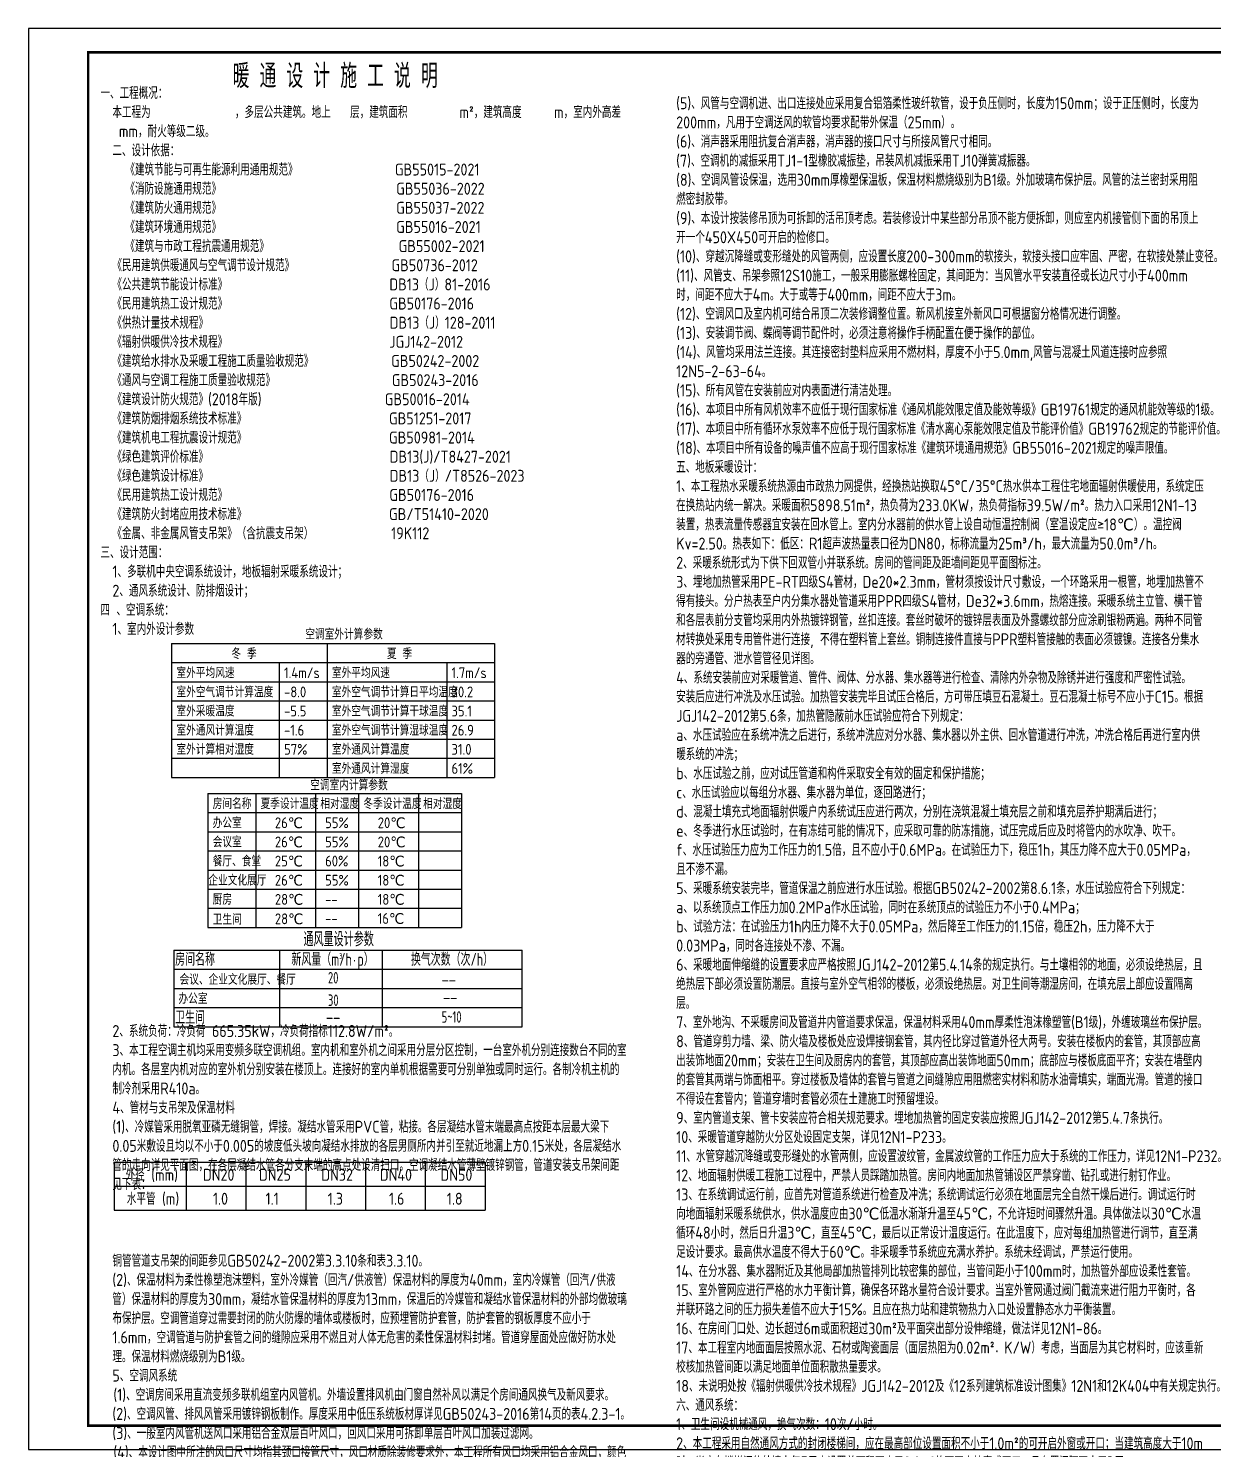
# Model space of a CAD drawing. Extents: x 1485827 to 1655027, y -76676 to -17276.
# Drawn here: x 1485827 to 1535374, y -76676 to -17276 of the extents above; entities that cross this region are included whole.
import ezdxf
from ezdxf.enums import TextEntityAlignment as Align

# ---------------------------------------------------------------- set-up
doc = ezdxf.new("R2010")
doc.units = 0
doc.header["$LTSCALE"] = 1000
doc.header["$MEASUREMENT"] = 0
doc.layers.add('TK', color=4, linetype='Continuous')
doc.styles.add('HZTXT1', font='romans.shx', dxfattribs={"width": 0.7, "bigfont": 'GBHZFS.SHX'})
doc.styles.add('ST', font='', dxfattribs={"width": 0.7})
doc.styles.get("Standard").update_dxf_attribs({"font": 'gbenor.shx', "bigfont": 'gbcbig.shx'})
doc.styles.add('TSSD_Norm', font='TSSDENG', dxfattribs={"width": 0.7, "bigfont": 'HZTXT'})
doc.styles.add('工程字', font='gbenor.shx', dxfattribs={"bigfont": 'gbcbig.shx'})
doc.styles.get('ST').set_extended_font_data('SimSun')

# ---------------------------------------------------------------- blocks, each defined once
blk = doc.blocks.new('*U28')
at = {"color": 3}
blk.add_lwpolyline([(-84100, 0), (0, 0), (0, 59400), (-84100, 59400)], close=True, dxfattribs=at)
at = {"color": 3, "const_width": 100}
blk.add_lwpolyline([(-81600, 1000), (-1000, 1000), (-1000, 58400), (-81600, 58400)], close=True, dxfattribs=at)
at = {"layer": 'TK', "color": 4, "style": 'HZTXT1'}
for tag, height, width, p in [('项目负责1', 400, 0.6, (-4500, 19196)), ('项目负责2', 400, 0.6, (-4500, 18296)), ('专责', 400, 0.6, (-4500, 17396)), ('审定', 400, 0.6, (-4500, 16496)), ('审核', 400, 0.6, (-4500, 15596)), ('校对', 400, 0.6, (-4500, 14696)), ('设计', 400, 0.6, (-4500, 13796)), ('绘图', 400, 0.6, (-4500, 12896)), ('建设单位', 450, 0.6, (-4500, 11050)), ('工号', 400, 0.5, (-5501, 3507)), ('版次', 400, 0.7, (-2138, 3498)), ('阶段', 400, 0.7, (-2138, 2498)), ('比例', 400, 0.7, (-5491, 1513)), ('日期', 400, 0.7, (-2138, 1498))]:
    blk.add_attdef(tag, text='', height=height, dxfattribs=dict(at, width=width)).set_placement(p, align=Align.MIDDLE)
at = {"layer": 'TK', "color": 1, "lineweight": -3, "style": 'HZTXT1', "width": 0.6}
blk.add_attdef('工程名称', text='', height=450, dxfattribs=at).set_placement((-4500, 9050), align=Align.MIDDLE)
at = {"layer": 'TK', "color": 4, "lineweight": -3, "style": 'HZTXT1', "width": 0.6}
blk.add_attdef('子项名称', text='', height=450, dxfattribs=at).set_placement((-4500, 7050), align=Align.MIDDLE)
at = {"layer": 'TK', "color": 1, "lineweight": -3, "width": 0.6, "flags": 104}
blk.add_attdef('图名', text='', height=400, dxfattribs=at).set_placement((-4558, 4958), align=Align.MIDDLE_CENTER)
at = {"layer": 'TK', "color": 1, "style": 'HZTXT1', "width": 0.7}
blk.add_attdef('图号', text='', height=400, dxfattribs=at).set_placement((-5491, 2513), align=Align.MIDDLE)

msp = doc.modelspace()

# ---------------------------------------------------------------- linework, layer by layer
for p, q in [((1491814.4, -42982.2), (1491814.4, -48582.2)), ((1491814.4, -42982.2), (1505313.4, -42982.2)), ((1491814.4, -42982.2), (1505313.4, -42982.2)), ((1491814.4, -42982.2), (1505313.4, -42982.2)), ((1491814.4, -42982.2), (1505313.4, -42982.2)), ((1498314.2, -42982.2), (1498314.2, -48582.2)), ((1505313.4, -42982.2), (1505313.4, -48582.2)), ((1491814.4, -43782.2), (1505313.4, -43782.2)), ((1496314.3, -43782.2), (1496314.3, -48582.2)), ((1503313.9, -43782.2), (1503313.9, -48582.2)), ((1491814.4, -44582.2), (1499864.1, -44582.2)), ((1499816.1, -44582.2), (1505313.4, -44582.2)), ((1491814.4, -45382.2), (1505313.4, -45382.2)), ((1491814.4, -46182.2), (1505313.4, -46182.2)), ((1491814.4, -46982.2), (1505313.4, -46982.2)), ((1491814.4, -47782.2), (1505313.4, -47782.2)), ((1491814.4, -48582.2), (1505313.4, -48582.2)), ((1493330.9, -49252.8), (1503930, -49252.8)), ((1493330.9, -49252.8), (1493330.9, -54852.8)), ((1495331.1, -49252.8), (1495331.1, -54852.8)), ((1497831, -49252.8), (1497831, -54852.8)), ((1499630.6, -49252.8), (1499630.6, -54852.8)), ((1502130.5, -49252.8), (1502130.5, -54852.8)), ((1503930, -49252.8), (1503930, -54852.8)), ((1493330.9, -50052.8), (1503930, -50052.8)), ((1493330.9, -50052.8), (1503930, -50052.8)), ((1493330.9, -50852.8), (1503930, -50852.8)), ((1493330.9, -50852.8), (1503930, -50852.8)), ((1493330.9, -50852.8), (1503930, -50852.8)), ((1493330.9, -50852.8), (1503930, -50852.8)), ((1493330.9, -51652.8), (1503930, -51652.8)), ((1493330.9, -51652.8), (1503930, -51652.8)), ((1493330.9, -51652.8), (1503930, -51652.8)), ((1489418.1, -64666.4), (1504918, -64666.4)), ((1489418.1, -64666.4), (1489418.1, -66666.4)), ((1492417.6, -64666.4), (1492417.6, -66666.4)), ((1494917.6, -64666.4), (1494917.6, -66666.4)), ((1497418, -64666.4), (1497418, -66666.4)), ((1499918.3, -64666.4), (1499918.3, -66666.4)), ((1502418.4, -64666.4), (1502418.4, -66666.4)), ((1504918, -64666.4), (1504918, -66666.4)), ((1489418.1, -65666.4), (1504918, -65666.4)), ((1489418.1, -66666.4), (1504918, -66666.4))]:
    msp.add_line(p, q)
at = {"color": 0}
for p, q in [((1493330.9, -52452.8), (1503930, -52452.8)), ((1493330.9, -52452.8), (1503930, -52452.8)), ((1493330.9, -52452.8), (1503930, -52452.8)), ((1493330.9, -53252.8), (1503930, -53252.8)), ((1493330.9, -54052.8), (1503930, -54052.8)), ((1493330.9, -54852.8), (1503930, -54852.8)), ((1491899.5, -55799.6), (1506474.8, -55799.6)), ((1491899.5, -55799.6), (1491899.5, -58999.6)), ((1496324.8, -55799.6), (1496324.8, -58999.6)), ((1500610.5, -55799.6), (1500610.5, -58999.6)), ((1506474.8, -58999.6), (1506474.8, -55799.6)), ((1491899.5, -56599.6), (1506474.8, -56599.6)), ((1491899.5, -57399.6), (1506474.8, -57399.6)), ((1491899.5, -58199.6), (1506474.8, -58199.6)), ((1491899.5, -58999.6), (1506474.8, -58999.6))]:
    msp.add_line(p, q, dxfattribs=at)

# ---------------------------------------------------------------- block references
msp.add_blockref('*U28', (1569926.6, -76675.7))

# ---------------------------------------------------------------- texts
at = {"style": 'TSSD_Norm', "width": 0.7}
msp.add_text('暖 通 设 计 施 工 说 明', height=1000, dxfattribs=at).set_placement((1494363.2, -19765.8))
at = {"style": '工程字'}
for s, p in [('空调室外计算参数', (1497398.9, -42818.7)), ('冬 季', (1494314.4, -43632.2)), ('夏 季', (1500814.1, -43632.2)), ('室外平均风速', (1492014.4, -44432.2)), ('室外平均风速', (1498514.2, -44432.2)), ('1.4m/s', (1496514.3, -44432.2)), ('1.7m/s', (1503513.9, -44432.2)), ('室外空气调节计算温度', (1492014.4, -45232.2)), ('-8.0', (1496514.3, -45232.2)), ('室外空气调节计算日平均温度', (1498514.2, -45232.2)), ('30.2', (1503513.9, -45232.2)), ('室外采暖温度', (1492014.4, -46032.2)), ('-5.5', (1496514.3, -46032.2)), ('室外空气调节计算干球温度', (1498514.2, -46032.2)), ('35.1', (1503513.9, -46032.2)), ('室外通风计算温度', (1492014.4, -46832.2)), ('室外空气调节计算湿球温度', (1498514.2, -46832.2)), ('-1.6', (1496514.3, -46832.2)), ('26.9', (1503513.9, -46832.2)), ('室外计算相对湿度', (1492014.4, -47632.2)), ('57%%%', (1496514.3, -47632.2)), ('室外通风计算温度', (1498514.2, -47632.2)), ('31.0', (1503513.9, -47632.2)), ('室外通风计算湿度', (1498514.2, -48432.2)), ('61%%%', (1503513.9, -48432.2)), ('空调室内计算参数', (1497606.3, -49124.9)), ('房间名称', (1493530.9, -49902.8)), ('夏季设计温度', (1495531.1, -49902.8)), ('相对湿度', (1498031, -49902.8)), ('冬季设计温度', (1499830.6, -49902.8)), ('相对湿度', (1502330.5, -49902.8)), ('办公室', (1493530.9, -50702.8)), ('26℃', (1496130.8, -50702.8)), ('55%%%', (1498230.5, -50702.8)), ('20℃', (1500430.3, -50702.8)), ('会议室', (1493530.9, -51502.8)), ('26℃', (1496130.8, -51502.8)), ('55%%%', (1498230.5, -51502.8)), ('20℃', (1500430.3, -51502.8)), ('餐厅、食堂', (1493530.9, -52302.8)), ('25℃', (1496130.8, -52302.8)), ('60%%%', (1498230.5, -52302.8)), ('18℃', (1500430.3, -52302.8)), ('企业文化展厅', (1493349, -53102.8)), ('26℃', (1496130.8, -53102.8)), ('55%%%', (1498230.5, -53102.8)), ('18℃', (1500430.3, -53102.8)), ('厨房', (1493530.9, -53902.8)), ('28℃', (1496130.8, -53902.8)), ('18℃', (1500430.3, -53902.8)), ('--', (1498230.5, -53902.8)), ('卫生间', (1493530.9, -54740.5)), ('28℃', (1496130.8, -54717.7)), ('--', (1498230.5, -54702.8)), ('16℃', (1500430.3, -54702.8))]:
    msp.add_text(s, height=450, dxfattribs=at).set_placement(p)
at = {"color": 0}
for s, height, style, width, p in [('通风量设计参数', 600, 'TSSD_Norm', 0.7, (1497326.7, -55643)), ('房间名称', 540, 'TSSD_Norm', 0.7, (1491961.6, -56454)), ('新风量（m/h p）', 540, 'TSSD_Norm', 0.7, (1496821.1, -56454.7)), ('3', 240, 'TSSD_Norm', 0.7, (1498818, -56166)), ('.', 360, 'ST', 0.8, (1499362.4, -56273.9)), ('换气次数（次/h）', 540, 'TSSD_Norm', 0.7, (1501815.9, -56454.7)), ('20', 480, 'TSSD_Norm', 0.7, (1498348.4, -57194.3)), ('——', 480, 'TSSD_Norm', 0.7, (1503099.5, -57274.7)), ('30', 480, 'TSSD_Norm', 0.7, (1498348.4, -58132.9)), ('——', 480, 'TSSD_Norm', 0.7, (1503158, -58015.5)), ('卫生间', 540, 'TSSD_Norm', 0.7, (1491961.6, -58879.4)), ('——', 480, 'TSSD_Norm', 0.7, (1498264.2, -58841.8)), ('5~10', 480, 'TSSD_Norm', 0.7, (1503102.4, -58832.6))]:
    msp.add_text(s, height=height, dxfattribs=dict(at, style=style, width=width)).set_placement(p)
at = {"color": 0, "style": '工程字'}
for s, p in [('会议、企业文化展厅、餐厅', (1492145.3, -57249.6)), ('办公室', (1492099.5, -58049.6))]:
    msp.add_text(s, height=450, dxfattribs=at).set_placement(p)
at = {"lineweight": 0, "style": '工程字'}
for s, p in [('外径 (mm)', (1489889, -65441.3)), ('DN20', (1493123.1, -65441.3)), ('DN25', (1495466.2, -65441.3)), ('DN32', (1498071.2, -65441.3)), ('DN40', (1500517.1, -65441.3)), ('DN50', (1503050.7, -65441.3)), ('水平管 (m)', (1489941.1, -66441.3)), ('1.0', (1493541.1, -66441.3)), ('1.1', (1495740.2, -66441.3)), ('1.3', (1498340.2, -66441.3)), ('1.6', (1500898.5, -66441.3)), ('1.8', (1503318.8, -66441.3))]:
    msp.add_text(s, height=500, dxfattribs=at).set_placement(p)
at = {"char_height": 500, "width": 22000, "attachment_point": 1, "line_spacing_factor": 0.96, "style": '工程字'}
for s, insert in [('一、工程概况：\\P\\pxl1;本工程为             ，多层公共建筑。{\\A1;地上   层，建筑面积        m²，建筑高度     m，室内外高差   mm，耐火等级二级。\\P\\pl0;}二、设计依据：\\P  《建筑节能与可再生能源利用通用规范》               GB55015-2021\\P  《消防设施通用规范》                           GB55036-2022\\P  《建筑防火通用规范》                           GB55037-2022\\P  《建筑环境通用规范》                           GB55016-2021  \\P  《建筑与市政工程抗震通用规范》                    GB55002-2021 \\P\\pl1,t1;《民用建筑供暖通风与空气调节设计规范》               GB50736-2012\\P\\ptz;《公共建筑节能设计标准》                         DB13（J）81-2016\\P《民用建筑热工设计规范》                         GB50176-2016\\P\\pt1;《供热计量技术规程》                            DB13（J）128-2011\\P《辐射供暖供冷技术规程》                         JGJ142-2012\\P《建筑给水排水及采暖工程施工质量验收规范》            GB50242-2002\\P《通风与空调工程施工质量验收规范》                  GB50243-2016\\P《建筑设计防火规范》(2018年版)                   GB50016-2014\\P《建筑防烟排烟系统技术标准》                      GB51251-2017\\P《建筑机电工程抗震设计规范》                      GB50981-2014\\P《绿色建筑评价标准》                            DB13(J)/T8427-2021\\P《绿色建筑设计标准》                            DB13（J）/T8526-2023\\P《民用建筑热工设计规范》                         GB50176-2016\\P《建筑防火封堵应用技术标准》                      GB/T51410-2020\\P《金属、非金属风管支吊架》（含抗震支吊架）            19K112\\P\\pl0,tz;三、设计范围：\\P\\pl1;1、多联机中央空调系统设计，地板辐射采暖系统设计；\\P2、通风系统设计、防排烟设计；\\P\\pl0;四 、空调系统：\\P\\pl1;1、室内外设计参数\\P\\P\\P\\P\\P\\P\\P\\P\\P\\P\\P\\P\\P\\P\\P\\P\\P\\P\\P{\\C1;\\P\\P}2、系统负荷：冷负荷 665.35kW，冷负荷指标112.8W/m²。\\P3、本工程空调主机均采用变频多联空调机组。室内机和室外机之间采用分层分区控制，一台室外机分别连接数台不同的室内机。各层室内机对应的室外机分别安装在楼顶上。连接好的室内单机根据需要可分别单独或同时运行。各制冷机主机的制冷剂采用R410a。\\P4、管材与支吊架及保温材料\\P(1)、冷媒管采用脱氧亚磷无缝铜管，焊接。凝结水管采用PVC管，粘接。各层凝结水管末端最高点按距本层最大梁下0.05米敷设且均以不小于0.005的坡度低头坡向凝结水排放的各层男厕所内并引至就近地漏上方0.15米处，各层凝结水管的走向详见平面图，在各层凝结水管各分支末端的高点处设清扫口。空调凝结水管薄壁镀锌钢管，管道安装支吊架间距见下表：\\P\\P\\P\\P铜管管道支吊架的间距参见GB50242-2002第3.3.10条和表3.3.10。\\P(2)、保温材料为柔性橡塑泡沫塑料，室外冷媒管（回汽/供液管）保温材料的厚度为40mm，室内冷媒管（回汽/供液管）保温材料的厚度为30mm，凝结水管保温材料的厚度为13mm，保温后的冷媒管和凝结水管保温材料的外部均做玻璃布保护层。空调管道穿过需要封闭的防火防爆的墙体或楼板时，应预埋管防护套管，防护套管的钢板厚度不应小于1.6mm，空调管道与防护套管之间的缝隙应采用不燃且对人体无危害的柔性保温材料封堵。管道穿屋面处应做好防水处理。保温材料燃烧级别为B1级。\\P5、空调风系统\\P\\pl0;  (1)、{\\C0;空调房间采用直流变频多联机组室内风管机。}外墙设置排风机由门窗自然补风以满足个房间通风换气及新风要求。\\P\\pl1;(2)、空调风管、排风风管采用镀锌钢板制作。厚度采用中低压系统板材厚详见GB50243-2016第14页的表4.2.3-1。\\P(3)、一般室内风管机送风口采用铝合金双层百叶风口，回风口采用可拆卸单层百叶风口加装过滤网。\\P\\pl0;  (4)、本设计图中所注的风口尺寸均指其颈口接管尺寸，风口材质除装修要求外，本工程所有风口均采用铝合金风口，颜色按装修图要\\P  求选用。', (1488837.5, -19723.5)), ('(5)、风管与空调机进、出口连接处应采用复合铝箔柔性玻纤软管，设于负压侧时，长度为150mm；设于正压侧时，长度为200mm，凡用于空调送风的软管均要求配带外保温（25mm）。\\P(6)、消声器采用阻抗复合消声器，消声器的接口尺寸与所接风管尺寸相同。    \\P(7)、空调机的减振采用TJ1-1型橡胶减振垫，吊装风机减振采用TJ10弹簧减振器。  \\P(8)、{\\C1;空调风管设保温，选用30mm厚橡塑保温板，保温材料燃烧级别为B1级。}外加玻璃布保护层。风管的法兰密封采用阻燃密封胶带。{\\C1;\\P}(9)、本设计按装修吊顶为可拆卸的活吊顶考虑。若装修设计中某些部分吊顶不能方便拆卸，则应室内机接管侧下面的吊顶上开一个450X450可开启的检修口。\\P(10)、穿越沉降缝或变形缝处的风管两侧，应设置长度200-300mm的软接头，软接头接口应牢固、严密，在软接处禁止变径。 \\P(11)、风管支、吊架参照12S10施工，一般采用膨胀螺栓固定，其间距为：当风管水平安装直径或长边尺寸小于400mm时，间距不应大于4m。大于或等于400mm，间距不应大于3m。  \\P(12)、空调风口及室内机可结合吊顶二次装修调整位置。新风机接室外新风口可根据窗分格情况进行调整。    \\P(13)、安装调节阀、蝶阀等调节配件时，必须注意将操作手柄配置在便于操作的部位。\\P(14)、风管均采用法兰连接。其连接密封垫料应采用不燃材料，厚度不小于5.0mm,风管与混凝土风道连接时应参照12N5-2-63-64。\\P(15)、所有风管在安装前应对内表面进行清洁处理。\\P(16)、本项目中所有风机效率不应低于现行国家标准《通风机能效限定值及能效等级》GB19761规定的通风机能效等级的1级。\\P(17)、本项目中所有循环水泵效率不应低于现行国家标准《清水离心泵能效限定值及节能评价值》GB19762规定的节能评价值。\\P(18)、本项目中所有设备的噪声值不应高于现行国家标准《建筑环境通用规范》GB55016-2021规定的噪声限值。\\P五、地板采暖设计：\\P1、本工程热水采暖系统热源由市政热力网提供，经换热站换取45°C/35°C热水供本工程住宅地面辐射供暖使用，系统定压在换热站内统一解决。{\\C0;采暖面积5898.51m²，热负荷为233.0KW，热负荷指标39.5W/m²。热力入口采用12N1-13装置，热表流量传感器宜安装在回水管上。室内分水器前的供水管上设自动恒温控制阀（室温设定应≥18℃）。温控阀Kv=2.50。热表如下：}低区：R1超声波热量表口径为DN80，标称流量为25m³/h，最大流量为50.0m³/h。\\P2、采暖系统形式为下供下回双管小并联系统。房间的管间距及距墙间距见平面图标注。\\P3、埋地加热管采用PE-RT四级S4管材，De20*2.3mm，管材须按设计尺寸敷设，一个环路采用一根管，地埋加热管不得有接头。分户热表至户内分集水器处管道采用PPR四级S4管材，De32*3.6mm，热熔连接。采暖系统主立管、横干管和各层表前分支管均采用内外热镀锌钢管，丝扣连接。套丝时破坏的镀锌层表面及外露螺纹部分应涂刷银粉两遍。两种不同管材转换处采用专用管件进行连接, 不得在塑料管上套丝。铜制连接件直接与PPR塑料管接触的表面必须镀镍。连接各分集水器的旁通管、泄水管管径见详图。\\P4、系统安装前应对采暖管道、管件、阀体、分水器、集水器等进行检查、清除内外杂物及除锈并进行强度和严密性试验。\\P安装后应进行冲洗及水压试验。加热管安装完毕且试压合格后，方可带压填豆石混凝土。豆石混凝土标号不应小于C15。根据JGJ142-2012第5.6条，加热管隐蔽前水压试验应符合下列规定：\\Pa、水压试验应在系统冲洗之后进行，系统冲洗应对分水器、集水器以外主供、回水管道进行冲洗，冲洗合格后再进行室内供暖系统的冲洗；\\Pb、水压试验之前，应对试压管道和构件采取安全有效的固定和保护措施；\\Pc、水压试验应以每组分水器、集水器为单位，逐回路进行；\\Pd、混凝土填充式地面辐射供暖户内系统试压应进行两次，分别在浇筑混凝土填充层之前和填充层养护期满后进行；\\Pe、冬季进行水压试验时，在有冻结可能的情况下，应采取可靠的防冻措施，试压完成后应及时将管内的水吹净、吹干。\\Pf、水压试验压力应为工作压力的1.5倍，且不应小于0.6MPa。在试验压力下，稳压1h，其压力降不应大于0.05MPa，且不渗不漏。\\P5、采暖系统安装完毕，管道保温之前应进行水压试验。根据GB50242-2002第8.6.1条，水压试验应符合下列规定：\\Pa、以系统顶点工作压力加0.2MPa作水压试验，同时在系统顶点的试验压力不小于0.4MPa；\\Pb、试验方法：在试验压力1h内压力降不大于0.05MPa，然后降至工作压力的1.15倍，稳压2h，压力降不大于0.03MPa，同时各连接处不渗、不漏。\\P6、采暖地面伸缩缝的设置要求应严格按照JGJ142-2012第5.4.14条的规定执行。与土壤相邻的地面，必须设绝热层，且绝热层下部必须设置防潮层。直接与室外空气相邻的楼板，必须设绝热层。对卫生间等潮湿房间，在填充层上部应设置隔离层。\\P7、室外地沟、不采暖房间及管道井内管道要求保温，保温材料采用40mm厚柔性泡沫橡塑管(B1级)，外缠玻璃丝布保护层。\\P8、管道穿剪力墙、梁、防火墙及楼板处应设焊接钢套管，其内径比穿过管道外径大两号。安装在楼板内的套管，其顶部应高出装饰地面20mm；安装在卫生间及厨房内的套管，其顶部应高出装饰地面50mm；底部应与楼板底面平齐；安装在墙壁内的套管其两端与饰面相平。穿过楼板及墙体的套管与管道之间缝隙应用阻燃密实材料和防水油膏填实，端面光滑。管道的接口不得设在套管内；管道穿墙时套管必须在土建施工时预留埋设。\\P9、室内管道支架、管卡安装应符合相关规范要求。埋地加热管的固定安装应按照JGJ142-2012第5.4.7条执行。\\P10、采暖管道穿越防火分区处设固定支架，详见12N1-P233。\\P11、水管穿越沉降缝或变形缝处的水管两侧，应设置波纹管，金属波纹管的工作压力应大于系统的工作压力，详见12N1-P232。\\P12、地面辐射供暖工程施工过程中，严禁人员踩踏加热管。房间内地面加热管铺设区严禁穿凿、钻孔或进行射钉作业。\\P13、在系统调试运行前，应首先对管道系统进行检查及冲洗；系统调试运行必须在地面层完全自然干燥后进行。调试运行时向地面辐射采暖系统供水，供水温度应由30℃低温水渐渐升温至45℃，不允许短时间骤然升温。具体做法以30℃水温循环48小时，然后日升温3℃，直至45℃，最后以正常设计温度运行。在此温度下，应对每组加热管进行调节，直至满足设计要求。最高供水温度不得大于60℃。非采暖季节系统应充满水养护。系统未经调试，严禁运行使用。\\P14、在分水器、集水器附近及其他局部加热管排列比较密集的部位，当管间距小于100mm时，加热管外部应设柔性套管。\\P15、室外管网应进行严格的水力平衡计算，确保各环路水量符合设计要求。当室外管网通过阀门截流来进行阻力平衡时，各并联环路之间的压力损失差值不应大于15%。且应在热力站和建筑物热力入口处设置静态水力平衡装置。\\P16、在房间门口处、边长超过6m或面积超过30m²及平面突出部分设伸缩缝，做法详见12N1-86。\\P17、本工程室内地面面层按照水泥、石材或陶瓷面层（面层热阻为0.02m²．K/W）考虑，当面层为其它材料时，应该重新校核加热管间距以满足地面单位面积散热量要求。\\P18、未说明处按《辐射供暖供冷技术规程》JGJ142-2012及《12系列建筑标准设计图集》12N1和12K404中有关规定执行。\\P六、通风系统：\\P1、卫生间设机械通风，换气次数：10次/小时。\\P2、本工程采用自然通风方式的封闭楼梯间，应在最高部位设置面积不小于1.0m²的可开启外窗或开口；当建筑高度大于10m时，尚应在楼梯间的外墙上每5层内设置总面积不小于2.0m²的可开启外窗或开口，且布置间隔不大于3层。\\P3、可开启外窗应方便直接开启，设置在高处不便于直接开启的可开启外窗应在距地面高度为1.3m-1.5m的位置设置手动开启装置。', (1512906.3, -20153.5))]:
    msp.add_mtext(s, dxfattribs=dict(at, insert=insert))

doc.saveas('drawing.dxf')
